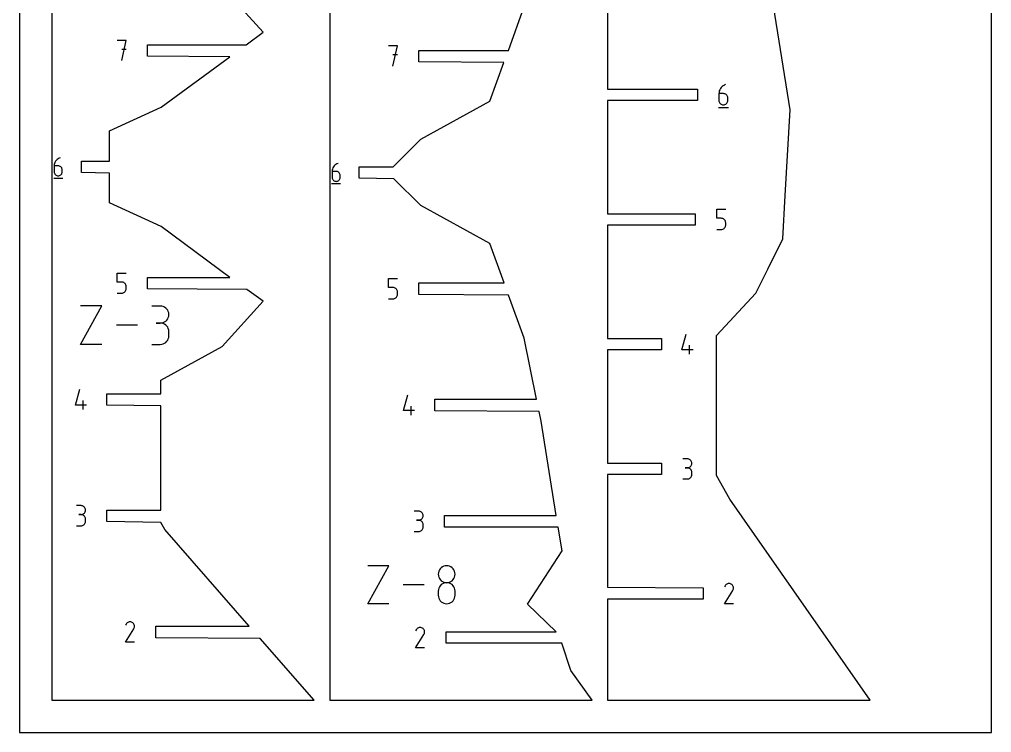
# Model space of a CAD drawing. Extents: x 0 to 200, y 0 to 297.
# Drawn here: x 0 to 200, y 0 to 146.7 of the extents above; entities that cross this region are included whole.
import ezdxf

# ---------------------------------------------------------------- set-up
doc = ezdxf.new("R2010")
doc.units = 0

msp = doc.modelspace()

# ---------------------------------------------------------------- linework, layer by layer
at = {"layer": 'annotation', "color": 1}
for p, q in [((21.960213, 142.415931), (20.11031, 142.415931)), ((21.035392, 138.255931), (21.960213, 142.415931)), ((21.960213, 140.563419), (21.035392, 140.563419)), ((77.775411, 141.267029), (75.925507, 141.267029)), ((76.85059, 137.107029), (77.775411, 141.267029)), ((77.775411, 139.414517), (76.85059, 139.414517)), ((143.988415, 132.021134), (143.928712, 131.750973)), ((144.084873, 132.276925), (143.988415, 132.021134)), ((144.215593, 132.514995), (144.084873, 132.276925)), ((144.378083, 132.731995), (144.215593, 132.514995)), ((144.56985, 132.924575), (144.378083, 132.731995)), ((144.7884, 133.089386), (144.56985, 132.924575)), ((145.031241, 133.223078), (144.7884, 133.089386)), ((145.29588, 133.322302), (145.031241, 133.223078)), ((145.29588, 133.322302), (145.29588, 133.322302)), ((143.928712, 131.750973), (143.908257, 131.46979)), ((143.908257, 131.46979), (143.908257, 130.087123)), ((144.832035, 131.46979), (143.908257, 131.46979)), ((143.908257, 130.087123), (143.908257, 130.087123)), ((143.908257, 130.087123), (143.923171, 129.920944)), ((144.998178, 131.454963), (144.832035, 131.46979)), ((145.154514, 131.412201), (144.998178, 131.454963)), ((145.29844, 131.344084), (145.154514, 131.412201)), ((145.427359, 131.253189), (145.29844, 131.344084)), ((145.538668, 131.142097), (145.427359, 131.253189)), ((145.629768, 131.013384), (145.538668, 131.142097)), ((145.698059, 130.869631), (145.629768, 131.013384)), ((145.740941, 130.713415), (145.698059, 130.869631)), ((145.755812, 130.547316), (145.740941, 130.713415)), ((145.740941, 129.920944), (145.755812, 130.087123)), ((145.755812, 130.087123), (145.755812, 130.547316)), ((145.755812, 130.547316), (145.755812, 130.547316)), ((143.792556, 128.642302), (145.872556, 128.642302)), ((143.923171, 129.920944), (143.96616, 129.764512)), ((143.96616, 129.764512), (144.034591, 129.620447)), ((144.034591, 129.620447), (144.12583, 129.491364)), ((144.12583, 129.491364), (144.237247, 129.379881)), ((144.237247, 129.379881), (144.366208, 129.288616)), ((144.366208, 129.288616), (144.510082, 129.220186)), ((144.510082, 129.220186), (144.666234, 129.177209)), ((144.666234, 129.177209), (144.832035, 129.162302)), ((144.832035, 129.162302), (144.998178, 129.177209)), ((144.832035, 129.162302), (144.832035, 129.162302)), ((144.998178, 129.177209), (145.154514, 129.220186)), ((145.154514, 129.220186), (145.29844, 129.288616)), ((145.29844, 129.288616), (145.427359, 129.379881)), ((145.427359, 129.379881), (145.538668, 129.491364)), ((145.538668, 129.491364), (145.629768, 129.620447)), ((145.629768, 129.620447), (145.698059, 129.764512)), ((145.698059, 129.764512), (145.740941, 129.920944)), ((7.939012, 118.050202), (7.744453, 117.903483)), ((8.155196, 118.169218), (7.939012, 118.050202)), ((8.390784, 118.257549), (8.155196, 118.169218)), ((8.390784, 118.257549), (8.390784, 118.257549)), ((7.173695, 116.858711), (7.155485, 116.608394)), ((7.155485, 116.608394), (7.155485, 115.377508)), ((7.977857, 116.608394), (7.155485, 116.608394)), ((7.226844, 117.099216), (7.173695, 116.858711)), ((7.312714, 117.326927), (7.226844, 117.099216)), ((7.429085, 117.538863), (7.312714, 117.326927)), ((7.573737, 117.732043), (7.429085, 117.538863)), ((7.744453, 117.903483), (7.573737, 117.732043)), ((8.125762, 116.595195), (7.977857, 116.608394)), ((8.264936, 116.557127), (8.125762, 116.595195)), ((8.393064, 116.496488), (8.264936, 116.557127)), ((8.50783, 116.415571), (8.393064, 116.496488)), ((8.606921, 116.316673), (8.50783, 116.415571)), ((8.68802, 116.20209), (8.606921, 116.316673)), ((8.748815, 116.074117), (8.68802, 116.20209)), ((8.786989, 115.93505), (8.748815, 116.074117)), ((64.487756, 116.178027), (64.401886, 115.950315)), ((64.604127, 116.389964), (64.487756, 116.178027)), ((64.74878, 116.583143), (64.604127, 116.389964)), ((64.919496, 116.754584), (64.74878, 116.583143)), ((65.114055, 116.901303), (64.919496, 116.754584)), ((65.330239, 117.020319), (65.114055, 116.901303)), ((65.565828, 117.108651), (65.330239, 117.020319)), ((65.565828, 117.108651), (65.565828, 117.108651)), ((7.052486, 114.09129), (8.904157, 114.09129)), ((7.155485, 115.377508), (7.155485, 115.377508)), ((7.155485, 115.377508), (7.168763, 115.229571)), ((7.168763, 115.229571), (7.207032, 115.090311)), ((7.207032, 115.090311), (7.267951, 114.96206)), ((7.267951, 114.96206), (7.349175, 114.847147)), ((7.349175, 114.847147), (7.448361, 114.747902)), ((7.448361, 114.747902), (7.563166, 114.666656)), ((7.563166, 114.666656), (7.691246, 114.605738)), ((7.691246, 114.605738), (7.830257, 114.567479)), ((7.830257, 114.567479), (7.977857, 114.554208)), ((7.977857, 114.554208), (8.125762, 114.567479)), ((7.977857, 114.554208), (7.977857, 114.554208)), ((8.125762, 114.567479), (8.264936, 114.605738)), ((8.264936, 114.605738), (8.393064, 114.666656)), ((8.393064, 114.666656), (8.50783, 114.747902)), ((8.50783, 114.747902), (8.606921, 114.847147)), ((8.606921, 114.847147), (8.68802, 114.96206)), ((8.68802, 114.96206), (8.748815, 115.090311)), ((8.748815, 115.090311), (8.786989, 115.229571)), ((8.800228, 115.787184), (8.786989, 115.93505)), ((8.786989, 115.229571), (8.800228, 115.377508)), ((8.800228, 115.377508), (8.800228, 115.787184)), ((8.800228, 115.787184), (8.800228, 115.787184)), ((64.348737, 115.70981), (64.330527, 115.459493)), ((64.330527, 115.459493), (64.330527, 114.228604)), ((65.1529, 115.459493), (64.330527, 115.459493)), ((64.330527, 114.228604), (64.330527, 114.228604)), ((64.330527, 114.228604), (64.343804, 114.080667)), ((64.343804, 114.080667), (64.382074, 113.941407)), ((64.401886, 115.950315), (64.348737, 115.70981)), ((65.300806, 115.446294), (65.1529, 115.459493)), ((65.43998, 115.408226), (65.300806, 115.446294)), ((65.568108, 115.347586), (65.43998, 115.408226)), ((65.682874, 115.266669), (65.568108, 115.347586)), ((65.781965, 115.167771), (65.682874, 115.266669)), ((65.863065, 115.053188), (65.781965, 115.167771)), ((65.923859, 114.925215), (65.863065, 115.053188)), ((65.962034, 114.786147), (65.923859, 114.925215)), ((65.923859, 113.941407), (65.962034, 114.080667)), ((65.975273, 114.638281), (65.962034, 114.786147)), ((65.962034, 114.080667), (65.975273, 114.228604)), ((65.975273, 114.228604), (65.975273, 114.638281)), ((65.975273, 114.638281), (65.975273, 114.638281)), ((64.227527, 112.942384), (66.079202, 112.942384)), ((64.382074, 113.941407), (64.442993, 113.813156)), ((64.442993, 113.813156), (64.524217, 113.698243)), ((64.524217, 113.698243), (64.623403, 113.598998)), ((64.623403, 113.598998), (64.738208, 113.517751)), ((64.738208, 113.517751), (64.866288, 113.456833)), ((64.866288, 113.456833), (65.0053, 113.418574)), ((65.0053, 113.418574), (65.1529, 113.405303)), ((65.1529, 113.405303), (65.300806, 113.418574)), ((65.1529, 113.405303), (65.1529, 113.405303)), ((65.300806, 113.418574), (65.43998, 113.456833)), ((65.43998, 113.456833), (65.568108, 113.517751)), ((65.568108, 113.517751), (65.682874, 113.598998)), ((65.682874, 113.598998), (65.781965, 113.698243)), ((65.781965, 113.698243), (65.863065, 113.813156)), ((65.863065, 113.813156), (65.923859, 113.941407)), ((143.451981, 105.806706), (143.451981, 107.659218)), ((143.451981, 107.659218), (145.299537, 107.659218)), ((144.375759, 105.806706), (143.451981, 105.806706)), ((144.541628, 105.791879), (144.375759, 105.806706)), ((144.697817, 105.749118), (144.541628, 105.791879)), ((144.841701, 105.681), (144.697817, 105.749118)), ((144.970654, 105.590106), (144.841701, 105.681)), ((145.082049, 105.479013), (144.970654, 105.590106)), ((145.173261, 105.350301), (145.082049, 105.479013)), ((145.173203, 103.957363), (145.241633, 104.101429)), ((145.241664, 105.206547), (145.173261, 105.350301)), ((145.241633, 104.101429), (145.284622, 104.25786)), ((145.284631, 105.050332), (145.241664, 105.206547)), ((145.284622, 104.25786), (145.299537, 104.42404)), ((145.299537, 104.884233), (145.284631, 105.050332)), ((145.299537, 104.42404), (145.299537, 104.884233)), ((145.299537, 104.884233), (145.299537, 104.884233)), ((143.451981, 103.499218), (144.375759, 103.499218)), ((144.375759, 103.499218), (144.541559, 103.514126)), ((144.375759, 103.499218), (144.375759, 103.499218)), ((144.541559, 103.514126), (144.697712, 103.557103)), ((144.697712, 103.557103), (144.841585, 103.625533)), ((144.841585, 103.625533), (144.970546, 103.716798)), ((144.970546, 103.716798), (145.081963, 103.82828)), ((145.081963, 103.82828), (145.173203, 103.957363)), ((20.111682, 92.703314), (20.111682, 94.555826)), ((20.111682, 94.555826), (21.959238, 94.555826)), ((21.03546, 92.703314), (20.111682, 92.703314)), ((21.201329, 92.688487), (21.03546, 92.703314)), ((21.357518, 92.645725), (21.201329, 92.688487)), ((21.501402, 92.577608), (21.357518, 92.645725)), ((21.630355, 92.486714), (21.501402, 92.577608)), ((21.74175, 92.375621), (21.630355, 92.486714)), ((21.832962, 92.246908), (21.74175, 92.375621)), ((21.901364, 92.103155), (21.832962, 92.246908)), ((21.944332, 91.946939), (21.901364, 92.103155)), ((75.926817, 91.554412), (75.926817, 93.406924)), ((75.926817, 93.406924), (77.774373, 93.406924)), ((20.111682, 90.395826), (21.03546, 90.395826)), ((21.03546, 90.395826), (21.20126, 90.410733)), ((21.03546, 90.395826), (21.03546, 90.395826)), ((21.20126, 90.410733), (21.357413, 90.453711)), ((21.357413, 90.453711), (21.501286, 90.52214)), ((21.501286, 90.52214), (21.630247, 90.613405)), ((21.630247, 90.613405), (21.741664, 90.724888)), ((21.741664, 90.724888), (21.832904, 90.853971)), ((21.832904, 90.853971), (21.901334, 90.998037)), ((21.901334, 90.998037), (21.944323, 91.154468)), ((21.944323, 91.154468), (21.959238, 91.320647)), ((21.959238, 91.78084), (21.944332, 91.946939)), ((21.959238, 91.320647), (21.959238, 91.78084)), ((21.959238, 91.78084), (21.959238, 91.78084)), ((76.850595, 91.554412), (75.926817, 91.554412)), ((77.016464, 91.539585), (76.850595, 91.554412)), ((77.172653, 91.496824), (77.016464, 91.539585)), ((77.316537, 91.428706), (77.172653, 91.496824)), ((77.44549, 91.337812), (77.316537, 91.428706)), ((77.556885, 91.226719), (77.44549, 91.337812)), ((77.648097, 91.098007), (77.556885, 91.226719)), ((77.7165, 90.954253), (77.648097, 91.098007)), ((77.71647, 89.849135), (77.759458, 90.005566)), ((77.759467, 90.798038), (77.7165, 90.954253)), ((77.759458, 90.005566), (77.774373, 90.171746)), ((77.774373, 90.631939), (77.759467, 90.798038)), ((77.774373, 90.171746), (77.774373, 90.631939)), ((77.774373, 90.631939), (77.774373, 90.631939)), ((75.926817, 89.246924), (76.850595, 89.246924)), ((76.850595, 89.246924), (77.016395, 89.261832)), ((76.850595, 89.246924), (76.850595, 89.246924)), ((77.016395, 89.261832), (77.172548, 89.304809)), ((77.172548, 89.304809), (77.316421, 89.373239)), ((77.316421, 89.373239), (77.445383, 89.464504)), ((77.445383, 89.464504), (77.556799, 89.575986)), ((77.556799, 89.575986), (77.648039, 89.705069)), ((77.648039, 89.705069), (77.71647, 89.849135)), ((12.590636, 79.87306), (16.978187, 87.775013)), ((16.978187, 87.775013), (12.590636, 87.775013)), ((28.980028, 87.765845), (27.225305, 87.765845)), ((29.295619, 87.737518), (28.980028, 87.765845)), ((29.592579, 87.655885), (29.295619, 87.737518)), ((29.86597, 87.525965), (29.592579, 87.655885)), ((30.110851, 87.35278), (29.86597, 87.525965)), ((30.322284, 87.14135), (30.110851, 87.35278)), ((30.49533, 86.896697), (30.322284, 87.14135)), ((30.625049, 86.62384), (30.49533, 86.896697)), ((30.706502, 86.327801), (30.625049, 86.62384)), ((30.734751, 86.0136), (30.706502, 86.327801)), ((30.706502, 85.697924), (30.734751, 86.0136)), ((30.734751, 86.0136), (30.734751, 86.0136)), ((28.980028, 84.256399), (28.101427, 84.256399)), ((28.101427, 84.256399), (28.980028, 84.256399)), ((28.980028, 84.256399), (29.295619, 84.284733)), ((29.295619, 84.228072), (28.980028, 84.256399)), ((28.980028, 84.256399), (28.980028, 84.256399)), ((29.295619, 84.284733), (29.592579, 84.366414)), ((29.592579, 84.146438), (29.295619, 84.228072)), ((29.592579, 84.366414), (29.86597, 84.496463)), ((29.86597, 84.016519), (29.592579, 84.146438)), ((29.86597, 84.496463), (30.110851, 84.669899)), ((30.110851, 83.843334), (29.86597, 84.016519)), ((30.110851, 84.669899), (30.322284, 84.881744)), ((30.322284, 84.881744), (30.49533, 85.127016)), ((30.49533, 85.127016), (30.625049, 85.400736)), ((30.625049, 85.400736), (30.706502, 85.697924)), ((24.262816, 83.824036), (19.942163, 83.824036)), ((30.322284, 83.631904), (30.110851, 83.843334)), ((30.49533, 83.387251), (30.322284, 83.631904)), ((30.625049, 83.114394), (30.49533, 83.387251)), ((30.706502, 82.818355), (30.625049, 83.114394)), ((30.734751, 82.504154), (30.706502, 82.818355)), ((30.734751, 81.625553), (30.734751, 82.504154)), ((30.734751, 82.504154), (30.734751, 82.504154)), ((29.592579, 79.983211), (29.86597, 80.113078)), ((29.86597, 80.113078), (30.110851, 80.28621)), ((30.110851, 80.28621), (30.322284, 80.497599)), ((30.322284, 80.497599), (30.49533, 80.742236)), ((30.49533, 80.742236), (30.625049, 81.015113)), ((30.625049, 81.015113), (30.706502, 81.311222)), ((30.706502, 81.311222), (30.734751, 81.625553)), ((136.267115, 78.760956), (137.189589, 81.996135)), ((16.978187, 79.87306), (12.590636, 79.87306)), ((27.225305, 79.873308), (28.980028, 79.873308)), ((28.980028, 79.873308), (29.295619, 79.901618)), ((28.980028, 79.873308), (28.980028, 79.873308)), ((29.295619, 79.901618), (29.592579, 79.983211)), ((138.576951, 78.760956), (136.267115, 78.760956)), ((137.884574, 77.836135), (137.884574, 79.68369)), ((11.517061, 67.390595), (12.439534, 70.625774)), ((13.13452, 66.465774), (13.13452, 68.313329)), ((78.982907, 66.241693), (79.90538, 69.476872)), ((13.826897, 67.390595), (11.517061, 67.390595)), ((81.292743, 66.241693), (78.982907, 66.241693)), ((80.600366, 65.316872), (80.600366, 67.164427)), ((137.422026, 56.328225), (136.498248, 56.328225)), ((137.58817, 56.313312), (137.422026, 56.328225)), ((137.744505, 56.270336), (137.58817, 56.313312)), ((137.888432, 56.20194), (137.744505, 56.270336)), ((138.01735, 56.110766), (137.888432, 56.20194)), ((138.12866, 55.999458), (138.01735, 56.110766)), ((137.422026, 54.48067), (136.959485, 54.48067)), ((136.959485, 54.48067), (137.422026, 54.48067)), ((137.422026, 54.48067), (137.58817, 54.495586)), ((137.58817, 54.465757), (137.422026, 54.48067)), ((137.422026, 54.48067), (137.422026, 54.48067)), ((137.58817, 54.495586), (137.744505, 54.538587)), ((137.744505, 54.422781), (137.58817, 54.465757)), ((137.744505, 54.538587), (137.888432, 54.607052)), ((137.888432, 54.354384), (137.744505, 54.422781)), ((137.888432, 54.607052), (138.01735, 54.698358)), ((138.01735, 54.26321), (137.888432, 54.354384)), ((138.01735, 54.698358), (138.12866, 54.809883)), ((138.12866, 54.151903), (138.01735, 54.26321)), ((138.21976, 55.87066), (138.12866, 55.999458)), ((138.12866, 54.809883), (138.21976, 54.939008)), ((138.21976, 54.023104), (138.12866, 54.151903)), ((138.288051, 55.727014), (138.21976, 55.87066)), ((138.21976, 54.939008), (138.288051, 55.083108)), ((138.288051, 53.879458), (138.21976, 54.023104)), ((138.330932, 55.571163), (138.288051, 55.727014)), ((138.288051, 55.083108), (138.330932, 55.239563)), ((138.345804, 55.405752), (138.330932, 55.571163)), ((138.330932, 55.239563), (138.345804, 55.405752)), ((138.345804, 55.405752), (138.345804, 55.405752)), ((136.498248, 52.173182), (137.422026, 52.173182)), ((137.422026, 52.173182), (137.58817, 52.188086)), ((137.422026, 52.173182), (137.422026, 52.173182)), ((137.58817, 52.188086), (137.744505, 52.231041)), ((137.744505, 52.231041), (137.888432, 52.299409)), ((137.888432, 52.299409), (138.01735, 52.390555)), ((138.01735, 52.390555), (138.12866, 52.501841)), ((138.12866, 52.501841), (138.21976, 52.630631)), ((138.21976, 52.630631), (138.288051, 52.774288)), ((138.330932, 53.723608), (138.288051, 53.879458)), ((138.288051, 52.774288), (138.330932, 52.930175)), ((138.345804, 53.558196), (138.330932, 53.723608)), ((138.330932, 52.930175), (138.345804, 53.095655)), ((138.345804, 53.095655), (138.345804, 53.558196)), ((138.345804, 53.558196), (138.345804, 53.558196)), ((12.671979, 46.690895), (11.748201, 46.690895)), ((12.838122, 46.675982), (12.671979, 46.690895)), ((12.994458, 46.633006), (12.838122, 46.675982)), ((13.138385, 46.564609), (12.994458, 46.633006)), ((13.267303, 46.473436), (13.138385, 46.564609)), ((13.378612, 46.362128), (13.267303, 46.473436)), ((13.469713, 46.23333), (13.378612, 46.362128)), ((13.538004, 46.089684), (13.469713, 46.23333)), ((13.580885, 45.933833), (13.538004, 46.089684)), ((12.671979, 44.843339), (12.209438, 44.843339)), ((12.209438, 44.843339), (12.671979, 44.843339)), ((12.671979, 44.843339), (12.838122, 44.858256)), ((12.838122, 44.828426), (12.671979, 44.843339)), ((12.671979, 44.843339), (12.671979, 44.843339)), ((12.838122, 44.858256), (12.994458, 44.901257)), ((12.994458, 44.78545), (12.838122, 44.828426)), ((12.994458, 44.901257), (13.138385, 44.969721)), ((13.138385, 44.717054), (12.994458, 44.78545)), ((13.138385, 44.969721), (13.267303, 45.061027)), ((13.267303, 44.62588), (13.138385, 44.717054)), ((13.267303, 45.061027), (13.378612, 45.172553)), ((13.378612, 44.514573), (13.267303, 44.62588)), ((13.378612, 45.172553), (13.469713, 45.301677)), ((13.469713, 44.385774), (13.378612, 44.514573)), ((13.469713, 45.301677), (13.538004, 45.445778)), ((13.538004, 44.242128), (13.469713, 44.385774)), ((13.538004, 45.445778), (13.580885, 45.602233)), ((13.580885, 44.086278), (13.538004, 44.242128)), ((13.595757, 45.768421), (13.580885, 45.933833)), ((13.580885, 45.602233), (13.595757, 45.768421)), ((13.595757, 43.920866), (13.580885, 44.086278)), ((13.595757, 45.768421), (13.595757, 45.768421)), ((82.123156, 45.541993), (81.199379, 45.541993)), ((82.2893, 45.52708), (82.123156, 45.541993)), ((82.445635, 45.484104), (82.2893, 45.52708)), ((82.589562, 45.415708), (82.445635, 45.484104)), ((82.718481, 45.324534), (82.589562, 45.415708)), ((82.82979, 45.213226), (82.718481, 45.324534)), ((82.718481, 43.912126), (82.82979, 44.023652)), ((82.92089, 45.084428), (82.82979, 45.213226)), ((82.82979, 44.023652), (82.92089, 44.152776)), ((82.989181, 44.940782), (82.92089, 45.084428)), ((82.92089, 44.152776), (82.989181, 44.296876)), ((83.032063, 44.784932), (82.989181, 44.940782)), ((82.989181, 44.296876), (83.032063, 44.453331)), ((83.046934, 44.61952), (83.032063, 44.784932)), ((83.032063, 44.453331), (83.046934, 44.61952)), ((83.046934, 44.61952), (83.046934, 44.61952)), ((11.748201, 42.535851), (12.671979, 42.535851)), ((12.671979, 42.535851), (12.838122, 42.550756)), ((12.671979, 42.535851), (12.671979, 42.535851)), ((12.838122, 42.550756), (12.994458, 42.59371)), ((12.994458, 42.59371), (13.138385, 42.662079)), ((13.138385, 42.662079), (13.267303, 42.753225)), ((13.267303, 42.753225), (13.378612, 42.864511)), ((13.378612, 42.864511), (13.469713, 42.993301)), ((13.469713, 42.993301), (13.538004, 43.136957)), ((13.538004, 43.136957), (13.580885, 43.292844)), ((13.580885, 43.292844), (13.595757, 43.458325)), ((13.595757, 43.458325), (13.595757, 43.920866)), ((13.595757, 43.920866), (13.595757, 43.920866)), ((82.123156, 43.694438), (81.660615, 43.694438)), ((81.660615, 43.694438), (82.123156, 43.694438)), ((82.123156, 43.694438), (82.2893, 43.709354)), ((82.2893, 43.679525), (82.123156, 43.694438)), ((82.123156, 43.694438), (82.123156, 43.694438)), ((82.2893, 43.709354), (82.445635, 43.752355)), ((82.445635, 43.636549), (82.2893, 43.679525)), ((82.445635, 43.752355), (82.589562, 43.82082)), ((82.589562, 43.568152), (82.445635, 43.636549)), ((82.589562, 43.82082), (82.718481, 43.912126)), ((82.718481, 43.476979), (82.589562, 43.568152)), ((82.82979, 43.365671), (82.718481, 43.476979)), ((82.92089, 43.236873), (82.82979, 43.365671)), ((82.989181, 43.093227), (82.92089, 43.236873)), ((83.032063, 42.937376), (82.989181, 43.093227)), ((82.989181, 41.988056), (83.032063, 42.143943)), ((83.046934, 42.771964), (83.032063, 42.937376)), ((83.032063, 42.143943), (83.046934, 42.309423)), ((83.046934, 42.309423), (83.046934, 42.771964)), ((83.046934, 42.771964), (83.046934, 42.771964)), ((81.199379, 41.38695), (82.123156, 41.38695)), ((82.123156, 41.38695), (82.2893, 41.401854)), ((82.123156, 41.38695), (82.123156, 41.38695)), ((82.2893, 41.401854), (82.445635, 41.444809)), ((82.445635, 41.444809), (82.589562, 41.513177)), ((82.589562, 41.513177), (82.718481, 41.604323)), ((82.718481, 41.604323), (82.82979, 41.715609)), ((82.82979, 41.715609), (82.92089, 41.844399)), ((82.92089, 41.844399), (82.989181, 41.988056)), ((71.683199, 26.503352), (76.024815, 34.322577)), ((76.024815, 34.322577), (71.683199, 34.322577)), ((87.025209, 34.075646), (86.782827, 33.904274)), ((87.295656, 34.204205), (87.025209, 34.075646)), ((87.589233, 34.284984), (87.295656, 34.204205)), ((87.901003, 34.313015), (87.589233, 34.284984)), ((88.212774, 34.284984), (87.901003, 34.313015)), ((87.901003, 34.313015), (87.901003, 34.313015)), ((88.506351, 34.204205), (88.212774, 34.284984)), ((88.776798, 34.075646), (88.506351, 34.204205)), ((89.01918, 33.904274), (88.776798, 34.075646)), ((86.192669, 32.890026), (86.164651, 32.579114)), ((86.164651, 32.579114), (86.164651, 32.579114)), ((86.164651, 32.579114), (86.192685, 32.266743)), ((86.273431, 33.182966), (86.192669, 32.890026)), ((86.192685, 32.266743), (86.273487, 31.972666)), ((86.402002, 33.452966), (86.273431, 33.182966)), ((86.573446, 33.695058), (86.402002, 33.452966)), ((86.782827, 33.904274), (86.573446, 33.695058)), ((89.228561, 33.695058), (89.01918, 33.904274)), ((89.400005, 33.452966), (89.228561, 33.695058)), ((89.528576, 33.182966), (89.400005, 33.452966)), ((89.528519, 31.972666), (89.609322, 32.266743)), ((89.609338, 32.890026), (89.528576, 33.182966)), ((89.609322, 32.266743), (89.637356, 32.579114)), ((89.637356, 32.579114), (89.609338, 32.890026)), ((89.637356, 32.579114), (89.637356, 32.579114)), ((83.233178, 30.412964), (78.95776, 30.412964)), ((86.273487, 31.972666), (86.402111, 31.701812)), ((86.573446, 30.221597), (86.402002, 29.978954)), ((86.402111, 31.701812), (86.573607, 31.459108)), ((86.782827, 30.431182), (86.573446, 30.221597)), ((86.573607, 31.459108), (86.783028, 31.249481)), ((87.025209, 30.602778), (86.782827, 30.431182)), ((86.783028, 31.249481), (87.025427, 31.077861)), ((87.295656, 30.731452), (87.025209, 30.602778)), ((87.025427, 31.077861), (87.295854, 30.949173)), ((87.589233, 30.812274), (87.295656, 30.731452)), ((87.295854, 30.949173), (87.589362, 30.868347)), ((87.901003, 30.84031), (87.589233, 30.812274)), ((87.589362, 30.868347), (87.901003, 30.84031)), ((87.901003, 30.84031), (88.212645, 30.868347)), ((88.212774, 30.81229), (87.901003, 30.84031)), ((87.901003, 30.84031), (87.901003, 30.84031)), ((87.901003, 30.84031), (87.901003, 30.84031)), ((88.212645, 30.868347), (88.506153, 30.949173)), ((88.506351, 30.731509), (88.212774, 30.81229)), ((88.506153, 30.949173), (88.77658, 31.077861)), ((88.776798, 30.602887), (88.506351, 30.731509)), ((88.77658, 31.077861), (89.018979, 31.249481)), ((89.01918, 30.431343), (88.776798, 30.602887)), ((89.018979, 31.249481), (89.2284, 31.459108)), ((89.228561, 30.221798), (89.01918, 30.431343)), ((89.2284, 31.459108), (89.399896, 31.701812)), ((89.400005, 29.979172), (89.228561, 30.221798)), ((89.399896, 31.701812), (89.528519, 31.972666)), ((145.173074, 30.207393), (145.051765, 29.974688)), ((145.269343, 30.343904), (145.173074, 30.207393)), ((145.384844, 30.457858), (145.269343, 30.343904)), ((145.516064, 30.548344), (145.384844, 30.457858)), ((145.659491, 30.614449), (145.516064, 30.548344)), ((145.811612, 30.655261), (145.659491, 30.614449)), ((145.968914, 30.669866), (145.811612, 30.655261)), ((146.127885, 30.657353), (145.968914, 30.669866)), ((146.285011, 30.616808), (146.127885, 30.657353)), ((146.436779, 30.54732), (146.285011, 30.616808)), ((146.57252, 30.450931), (146.436779, 30.54732)), ((146.436779, 30.54732), (146.436779, 30.54732)), ((146.686014, 30.335265), (146.57252, 30.450931)), ((146.776252, 30.203866), (146.686014, 30.335265)), ((146.842225, 30.06028), (146.776252, 30.203866)), ((146.882924, 29.908052), (146.842225, 30.06028)), ((86.192669, 29.414222), (86.164651, 29.101996)), ((86.164651, 29.101996), (86.164651, 28.237008)), ((86.164651, 28.237008), (86.164651, 28.237008)), ((86.164651, 28.237008), (86.192685, 27.924805)), ((86.273431, 29.708185), (86.192669, 29.414222)), ((86.402002, 29.978954), (86.273431, 29.708185)), ((89.528576, 29.708382), (89.400005, 29.979172)), ((89.609338, 29.414351), (89.528576, 29.708382)), ((89.609322, 27.924805), (89.637356, 28.237008)), ((89.637356, 29.101996), (89.609338, 29.414351)), ((89.637356, 28.237008), (89.637356, 29.101996)), ((89.637356, 29.101996), (89.637356, 29.101996)), ((145.049156, 26.509934), (146.756358, 29.25831)), ((146.756358, 29.25831), (146.758399, 29.260835)), ((146.756358, 29.25831), (146.756358, 29.25831)), ((146.758399, 29.260835), (146.760356, 29.263382)), ((146.760356, 29.263382), (146.762242, 29.265972)), ((146.762242, 29.265972), (146.76407, 29.268626)), ((146.76407, 29.268626), (146.765854, 29.271366)), ((146.765854, 29.271366), (146.767605, 29.274214)), ((146.767605, 29.274214), (146.769336, 29.27719)), ((146.769336, 29.27719), (146.771062, 29.280317)), ((146.771062, 29.280317), (146.772793, 29.283615)), ((146.772793, 29.283615), (146.843283, 29.434963)), ((146.772793, 29.283615), (146.772793, 29.283615)), ((146.843283, 29.434963), (146.884462, 29.591848)), ((146.89734, 29.750726), (146.882924, 29.908052)), ((146.884462, 29.591848), (146.89734, 29.750726)), ((76.024815, 26.503352), (71.683199, 26.503352)), ((86.192685, 27.924805), (86.273487, 27.631179)), ((86.273487, 27.631179), (86.402111, 27.360977)), ((86.402111, 27.360977), (86.573607, 27.119046)), ((86.573607, 27.119046), (86.783028, 26.910234)), ((86.783028, 26.910234), (87.025427, 26.739386)), ((87.025427, 26.739386), (87.295854, 26.611352)), ((87.295854, 26.611352), (87.589362, 26.530976)), ((87.589362, 26.530976), (87.901003, 26.503107)), ((87.901003, 26.503107), (88.212645, 26.530976)), ((87.901003, 26.503107), (87.901003, 26.503107)), ((88.212645, 26.530976), (88.506153, 26.611352)), ((88.506153, 26.611352), (88.77658, 26.739386)), ((88.77658, 26.739386), (89.018979, 26.910234)), ((89.018979, 26.910234), (89.2284, 27.119046)), ((89.2284, 27.119046), (89.399896, 27.360977)), ((89.399896, 27.360977), (89.528519, 27.631179)), ((89.528519, 27.631179), (89.609322, 27.924805)), ((146.896712, 26.509934), (145.049156, 26.509934)), ((21.939688, 22.303094), (21.818379, 22.070388)), ((22.035957, 22.439604), (21.939688, 22.303094)), ((22.151458, 22.553559), (22.035957, 22.439604)), ((22.282678, 22.644045), (22.151458, 22.553559)), ((22.426105, 22.71015), (22.282678, 22.644045)), ((22.578226, 22.750962), (22.426105, 22.71015)), ((22.735528, 22.765567), (22.578226, 22.750962)), ((22.894498, 22.753054), (22.735528, 22.765567)), ((23.051624, 22.712509), (22.894498, 22.753054)), ((23.203393, 22.643021), (23.051624, 22.712509)), ((23.339134, 22.546632), (23.203393, 22.643021)), ((23.203393, 22.643021), (23.203393, 22.643021)), ((23.452628, 22.430965), (23.339134, 22.546632)), ((23.542866, 22.299567), (23.452628, 22.430965)), ((23.608839, 22.155981), (23.542866, 22.299567)), ((23.649538, 22.003753), (23.608839, 22.155981)), ((23.663953, 21.846427), (23.649538, 22.003753)), ((21.81577, 18.605635), (23.522972, 21.35401)), ((23.522972, 21.35401), (23.525012, 21.356536)), ((23.522972, 21.35401), (23.522972, 21.35401)), ((23.525012, 21.356536), (23.52697, 21.359083)), ((23.52697, 21.359083), (23.528856, 21.361673)), ((23.528856, 21.361673), (23.530684, 21.364327)), ((23.530684, 21.364327), (23.532467, 21.367067)), ((23.532467, 21.367067), (23.534218, 21.369915)), ((23.534218, 21.369915), (23.53595, 21.372891)), ((23.53595, 21.372891), (23.537675, 21.376017)), ((23.537675, 21.376017), (23.539407, 21.379316)), ((23.539407, 21.379316), (23.609897, 21.530664)), ((23.539407, 21.379316), (23.539407, 21.379316)), ((23.609897, 21.530664), (23.651076, 21.687549)), ((23.651076, 21.687549), (23.663953, 21.846427)), ((81.508005, 17.456733), (83.215207, 20.205109)), ((81.631923, 21.154192), (81.510614, 20.921487)), ((81.728192, 21.290703), (81.631923, 21.154192)), ((81.843693, 21.404657), (81.728192, 21.290703)), ((81.974914, 21.495143), (81.843693, 21.404657)), ((82.118341, 21.561249), (81.974914, 21.495143)), ((82.270461, 21.60206), (82.118341, 21.561249)), ((82.427763, 21.616665), (82.270461, 21.60206)), ((82.586734, 21.604152), (82.427763, 21.616665)), ((82.74386, 21.563608), (82.586734, 21.604152)), ((82.895628, 21.494119), (82.74386, 21.563608)), ((83.031369, 21.39773), (82.895628, 21.494119)), ((82.895628, 21.494119), (82.895628, 21.494119)), ((83.144863, 21.282064), (83.031369, 21.39773)), ((83.235102, 21.150665), (83.144863, 21.282064)), ((83.215207, 20.205109), (83.217248, 20.207634)), ((83.215207, 20.205109), (83.215207, 20.205109)), ((83.217248, 20.207634), (83.219205, 20.210181)), ((83.219205, 20.210181), (83.221091, 20.212771)), ((83.221091, 20.212771), (83.22292, 20.215425)), ((83.22292, 20.215425), (83.224703, 20.218165)), ((83.224703, 20.218165), (83.226454, 20.221013)), ((83.226454, 20.221013), (83.228185, 20.223989)), ((83.228185, 20.223989), (83.229911, 20.227116)), ((83.229911, 20.227116), (83.231642, 20.230414)), ((83.231642, 20.230414), (83.302132, 20.381762)), ((83.231642, 20.230414), (83.231642, 20.230414)), ((83.301075, 21.007079), (83.235102, 21.150665)), ((83.341773, 20.854851), (83.301075, 21.007079)), ((83.302132, 20.381762), (83.343311, 20.538648)), ((83.356189, 20.697526), (83.341773, 20.854851)), ((83.343311, 20.538648), (83.356189, 20.697526)), ((23.663325, 18.605635), (21.81577, 18.605635)), ((83.355561, 17.456733), (81.508005, 17.456733))]:
    msp.add_line(p, q, dxfattribs=at)
at = {"layer": 'boundary', "color": 5}
for p, q in [((6.667504, 226.144248), (6.6675, 144.08349)), ((63.842539, 204.090351), (63.842541, 115.256969)), ((121.017566, 155.732385), (121.017562, 132.415302)), ((50.137511, 144.083524), (41.693123, 153.387077)), ((158.562837, 128.111811), (154.462805, 153.567305)), ((100.589147, 140.360029), (103.86928, 149.372859)), ((6.6675, 144.08349), (6.6675, 88.728292)), ((46.632257, 141.508931), (50.137511, 144.083524)), ((26.362913, 139.162931), (26.362914, 141.508931)), ((26.362914, 141.508931), (46.632257, 141.508931)), ((82.178112, 138.014029), (82.178111, 140.360029)), ((82.178111, 140.360029), (100.589147, 140.360029)), ((43.261235, 139.032931), (26.362913, 139.162931)), ((29.16201, 128.677114), (43.261235, 139.032931)), ((99.688031, 137.88403), (82.178112, 138.014029)), ((96.782514, 129.900531), (99.688031, 137.88403)), ((121.017562, 132.415302), (139.505556, 132.415302)), ((139.505556, 132.415302), (139.505556, 130.069302)), ((121.017562, 130.069302), (121.017559, 106.752218)), ((139.505556, 130.069302), (121.017562, 130.069302)), ((18.547497, 123.81616), (29.16201, 128.677114)), ((82.609068, 122.092788), (96.782514, 129.900531)), ((157.55022, 110.49615), (158.562837, 128.111811)), ((18.547497, 117.578879), (18.547497, 123.81616)), ((76.904255, 116.429977), (82.609068, 122.092788)), ((12.734499, 115.232878), (12.734499, 117.578879)), ((12.734499, 117.578879), (18.547497, 117.578879)), ((69.90955, 114.083977), (69.90955, 116.429977)), ((69.90955, 116.429977), (76.904255, 116.429977)), ((18.547497, 115.102881), (12.734499, 115.232878)), ((18.547497, 108.995651), (18.547497, 115.102881)), ((63.842541, 115.256969), (63.842539, 26.423523)), ((77.035212, 113.953977), (69.90955, 114.083977)), ((82.609065, 108.421163), (77.035212, 113.953977)), ((157.039811, 101.617017), (157.55022, 110.49615)), ((29.161992, 104.134753), (18.547497, 108.995651)), ((96.782519, 100.613431), (82.609065, 108.421163)), ((121.017559, 106.752218), (139.049281, 106.752218)), ((139.049281, 106.752218), (139.049281, 104.406218)), ((43.271076, 93.648826), (29.161992, 104.134753)), ((121.017559, 104.406218), (121.017557, 95.340536)), ((139.049281, 104.406218), (121.017559, 104.406218)), ((99.697742, 92.499924), (96.782519, 100.613431)), ((153.957555, 95.340534), (157.039811, 101.617017)), ((121.017557, 95.340536), (121.017555, 81.089135)), ((151.521277, 90.379478), (153.957555, 95.340534)), ((26.362982, 91.302826), (26.362982, 93.648826)), ((26.362982, 93.648826), (43.271076, 93.648826)), ((82.178117, 90.153924), (82.178117, 92.499925)), ((82.178117, 92.499925), (99.697742, 92.499924)), ((46.809392, 91.172826), (26.362982, 91.302826)), ((50.137507, 88.728342), (46.809392, 91.172826)), ((100.636471, 90.023925), (82.178117, 90.153924)), ((103.869287, 81.141115), (100.636471, 90.023925)), ((143.427557, 81.685829), (151.521277, 90.379478)), ((6.6675, 88.728292), (6.667504, 6.667517)), ((41.693102, 79.424773), (50.137507, 88.728342)), ((106.391753, 68.569872), (103.869287, 81.141115)), ((121.017555, 81.089135), (132.095555, 81.089135)), ((132.095555, 81.089135), (132.095555, 78.743135)), ((143.427546, 54.475462), (143.427557, 81.685829)), ((29.077501, 72.475142), (41.693102, 79.424773)), ((121.017554, 78.743135), (121.017549, 55.426051)), ((132.095555, 78.743135), (121.017554, 78.743135)), ((29.0775, 69.718773), (29.077501, 72.475142)), ((17.999501, 67.372774), (17.999501, 69.718774)), ((17.999501, 69.718774), (29.0775, 69.718773)), ((85.465347, 66.223872), (85.465347, 68.569872)), ((85.465347, 68.569872), (106.391753, 68.569872)), ((29.0775, 67.242776), (17.999501, 67.372774)), ((29.077499, 45.788721), (29.0775, 67.242776)), ((106.908389, 66.093872), (85.465347, 66.223872)), ((107.312515, 64.092956), (106.908389, 66.093872)), ((110.451959, 44.63982), (107.312515, 64.092956)), ((121.017549, 55.426051), (132.095548, 55.426051)), ((132.095548, 55.426051), (132.095548, 53.080051)), ((143.427546, 52.875605), (143.427546, 54.475462)), ((121.017549, 53.080051), (121.017544, 29.892966)), ((132.095548, 53.080051), (121.017549, 53.080051)), ((146.158889, 47.997775), (143.427546, 52.875605)), ((175.017577, 6.667549), (146.158889, 47.997775)), ((17.9995, 43.442721), (17.999501, 45.788721)), ((17.999501, 45.788721), (29.077499, 45.788721)), ((87.450678, 44.639819), (110.451959, 44.63982)), ((87.450678, 42.293819), (87.450678, 44.639819)), ((29.077499, 43.188003), (17.9995, 43.442721)), ((29.945543, 41.755385), (29.077499, 43.188003)), ((110.843293, 42.293819), (87.450678, 42.293819)), ((111.638018, 37.387164), (110.843293, 42.293819)), ((47.262423, 21.858669), (29.945543, 41.755385)), ((104.556378, 26.423429), (111.638018, 37.387164)), ((121.017544, 29.892966), (140.646456, 29.762968)), ((140.646456, 29.762968), (140.646455, 27.416968)), ((63.842539, 26.423523), (63.84254, 6.667503)), ((110.439114, 20.709767), (104.556378, 26.423429)), ((121.017544, 27.416968), (121.01754, 6.6675)), ((140.646455, 27.416968), (121.017544, 27.416968)), ((28.067069, 19.512668), (28.067069, 21.858669)), ((28.067069, 21.858669), (47.262423, 21.858669)), ((87.759305, 18.363767), (87.759304, 20.709767)), ((87.759304, 20.709767), (110.439114, 20.709767)), ((49.534463, 19.382669), (28.067069, 19.512668)), ((60.667503, 6.667504), (49.534463, 19.382669)), ((111.595925, 18.363767), (87.759305, 18.363767)), ((113.413808, 12.751923), (111.595925, 18.363767)), ((117.842535, 6.667505), (113.413808, 12.751923)), ((6.667504, 6.667517), (44.493679, 6.6675)), ((44.493679, 6.6675), (60.667503, 6.667504)), ((63.84254, 6.667503), (111.540593, 6.6675)), ((111.540593, 6.6675), (117.842535, 6.667505)), ((121.01754, 6.6675), (130.788156, 6.66751)), ((130.788156, 6.66751), (175.017577, 6.667549))]:
    msp.add_line(p, q, dxfattribs=at)
at = {"layer": 'frame', "color": 5}
for p, q in [((0, 296.926), (0, 0)), ((200, 0), (200, 296.926)), ((0, 0), (200, 0))]:
    msp.add_line(p, q, dxfattribs=at)

doc.saveas('drawing.dxf')
